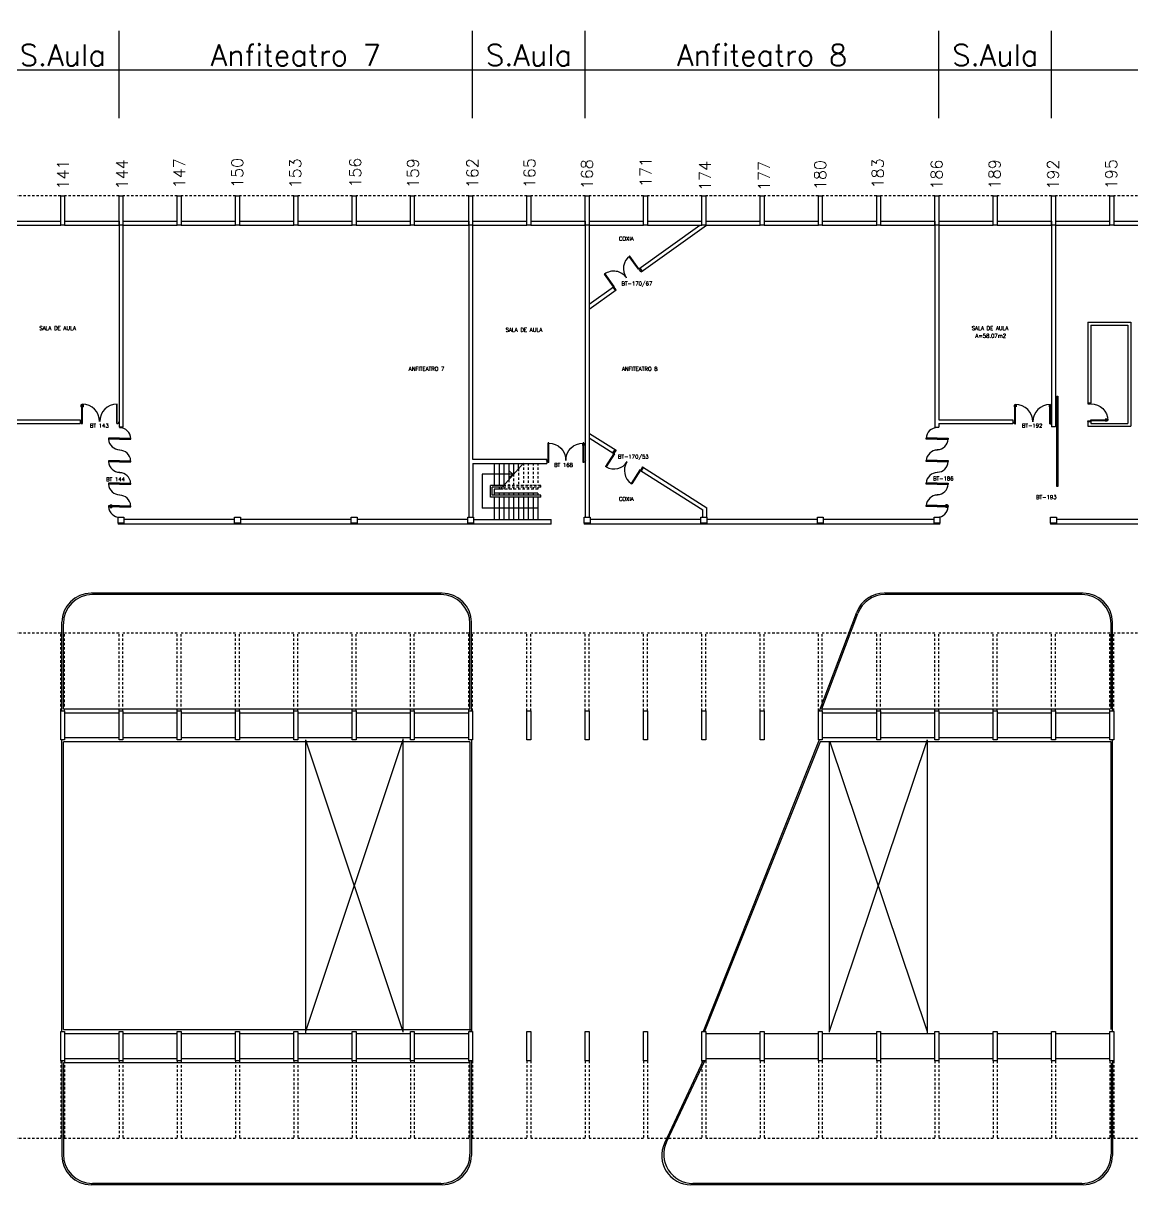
# Model space of a CAD drawing. Header units: millimetres. Extents: x 2860 to 3104, y 1039 to 1134.
# Drawn here: x 3012.2 to 3069.2, y 1073.8 to 1133.6 of the extents above; entities that cross this region are included whole.
import ezdxf
from ezdxf.enums import TextEntityAlignment as Align

# ---------------------------------------------------------------- set-up
doc = ezdxf.new("R2010")
doc.units = ezdxf.units.MM
doc.linetypes.add('HIDDEN2', pattern=[0.1875, 0.125, -0.0625])
for name, color, linetype in [('ALV', 2, 'Continuous'), ('DIV', 2, 'Continuous'), ('ESC', 1, 'Continuous'), ('ESQ', 2, 'Continuous'), ('ESTR', 3, 'Continuous'), ('NOPILAR1', 2, 'Continuous'), ('PISO', 1, 'Continuous'), ('PROJ', 1, 'HIDDEN2'), ('TEXTO', 2, 'Continuous'), ('TEXTO-CENTRO-CUSTO', 2, 'Continuous'), ('TEXTO-ENDEREÇO', 2, 'Continuous'), ('ÁREA', 2, 'Continuous')]:
    doc.layers.add(name, color=color, linetype=linetype)
doc.styles.add('1', font='romans.shx')
doc.styles.add('NOPILAR', font='simplex.shx', dxfattribs={"height": 0.6})
doc.styles.add('UNB-100', font='simplex.shx', dxfattribs={"height": 0.2})
doc.styles.add('UNB-100-1', font='simplex.shx', dxfattribs={"height": 0.2})
doc.dimstyles.new('1-600', dxfattribs={"dimtxt": 1.1, "dimasz": 2.5, "dimexe": 2, "dimexo": 4, "dimgap": 0.2, "dimtad": 1, "dimdec": 0, "dimzin": 4, "dimdsep": 46, "dimlunit": 6, "dimtxsty": '1', "dimblk1": 'NONE', "dimblk2": 'NONE', "dimsah": 1, "dimcen": 0, "dimclrd": 2, "dimclre": 2, "dimclrt": 2, "dimadec": 0, "dimazin": 0, "dimtfac": 1, "dimtdec": 0, "dimtmove": 2, "dimatfit": 3, "dimldrblk": 'NONE', "dimfxl": 1, "dimtolj": 1, "dimtzin": 0, "dimarcsym": 0})

# ---------------------------------------------------------------- blocks, each defined once
blk = doc.blocks.new('PILB-TTS')
blk.add_lwpolyline([(-0.3, 0.306), (0, 0.306), (0, 0), (-0.3, 0)], close=True)
blk = doc.blocks.new('PTDP-TTS')
at = {"color": 2}
for p, q in [((0.084, 0.9), (0.115, 0.9)), ((0.084, -0.1), (0.084, 0.9)), ((0.114, -0.1), (0.114, 0.9)), ((1.884, 0.9), (1.914, 0.9)), ((1.884, -0.1), (1.884, 0.9)), ((1.914, -0.1), (1.914, 0.9)), ((0.084, -0.1), (0.115, -0.1)), ((1.885, -0.101), (1.915, -0.101))]:
    blk.add_line(p, q, dxfattribs=at)
at = {"color": 1}
for centre, radius, start, end in [((0.114, 0.006), 0.892, 0, 90), ((1.899, 0.006), 0.892, 90, 180), ((0.098, 0), 0.098, 180, 270), ((1.896, -0.001), 0.0991, 271.7192, 0)]:
    blk.add_arc(centre, radius, start, end, dxfattribs=at)
at = {"layer": 'ESQ', "color": 1}
for p, q in [((0.044, 0.86), (0.044, 0.77)), ((0.044, 0.86), (0.084, 0.86)), ((0.054, 0.77), (0.044, 0.77)), ((0.054, 0.85), (0.054, 0.77)), ((0.054, 0.85), (0.084, 0.85)), ((0.154, 0.86), (0.114, 0.86)), ((0.144, 0.85), (0.114, 0.85)), ((0.144, 0.85), (0.144, 0.77)), ((0.144, 0.77), (0.154, 0.77)), ((0.154, 0.86), (0.154, 0.77))]:
    blk.add_line(p, q, dxfattribs=at)
blk = doc.blocks.new('ESCB-TTS')
at = {"color": 1}
for p, q in [((-2.701, 0.004), (-2.701, -1.143)), ((-2.451, 0.004), (-2.451, -1.143)), ((-1.201, 0.004), (-2.375, -1.343)), ((-2.201, 0.004), (-2.201, -1.143)), ((-1.951, 0.004), (-1.951, -0.856)), ((-1.701, 0.004), (-1.701, -0.57)), ((-1.451, -0.283), (-1.451, 0.004)), ((-2.201, -1.143), (-2.899, -1.143)), ((-2.899, -1.746), (-2.899, -1.143)), ((-0.299, -1.746), (-2.899, -1.746)), ((-2.288, -1.243), (-2.799, -1.243)), ((-2.799, -1.646), (-2.799, -1.243)), ((-0.299, -1.646), (-2.799, -1.646)), ((-2.375, -1.343), (-2.701, -1.343)), ((-2.701, -1.343), (-2.701, -1.646)), ((-1.942, -1.547), (-2.701, -1.547)), ((-2.701, -1.746), (-2.701, -2.897)), ((-2.451, -1.243), (-2.451, -1.343)), ((-2.451, -1.547), (-2.451, -1.646)), ((-2.451, -1.746), (-2.451, -2.897)), ((-2.201, -1.243), (-2.201, -1.343)), ((-2.201, -1.547), (-2.201, -1.646)), ((-2.201, -1.746), (-2.201, -2.897)), ((-1.951, -1.547), (-1.951, -1.646)), ((-1.951, -1.746), (-1.951, -2.897)), ((-1.665, -1.547), (-1.942, -1.547)), ((-0.944, -1.547), (-1.73, -1.547)), ((-1.701, -1.547), (-1.701, -1.646)), ((-1.701, -1.746), (-1.701, -2.897)), ((-1.451, -1.243), (-1.451, -1.343)), ((-1.451, -1.547), (-1.451, -1.646)), ((-1.451, -1.746), (-1.451, -2.897)), ((-1.201, -1.547), (-1.201, -1.646)), ((-1.201, -1.746), (-1.201, -2.897)), ((-0.951, -1.547), (-0.951, -1.646)), ((-0.951, -1.746), (-0.951, -2.897)), ((-0.451, -1.547), (-0.944, -1.547)), ((-0.701, -1.547), (-0.701, -1.646)), ((-0.701, -1.746), (-0.701, -2.897)), ((-0.451, -1.547), (-0.451, -1.646)), ((-0.451, -1.746), (-0.451, -2.897)), ((-0.299, -1.746), (-0.299, -1.646))]:
    blk.add_line(p, q, dxfattribs=at)
at = {"color": 1, "linetype": 'HIDDEN2'}
for p, q in [((-1.201, 0.004), (-1.201, -1.143)), ((-0.951, 0.004), (-0.951, -1.143)), ((-0.701, 0.004), (-0.701, -1.143)), ((-0.451, 0.004), (-0.451, -1.143)), ((-1.701, -0.57), (-1.701, -1.143)), ((-1.451, -0.283), (-1.451, -1.143)), ((-0.299, -1.143), (-2.201, -1.143)), ((-1.951, -0.856), (-1.951, -1.143)), ((-0.299, -1.243), (-0.299, -1.143)), ((-0.451, -1.343), (-2.375, -1.343)), ((-0.299, -1.243), (-2.288, -1.243)), ((-1.951, -1.243), (-1.951, -1.343)), ((-1.701, -1.243), (-1.701, -1.343)), ((-1.201, -1.243), (-1.201, -1.343)), ((-0.951, -1.243), (-0.951, -1.343)), ((-0.701, -1.243), (-0.701, -1.343)), ((-0.451, -1.243), (-0.451, -1.343))]:
    blk.add_line(p, q, dxfattribs=at)
blk = doc.blocks.new('*D85')
at = {"layer": 'DEFPOINTS', "color": 0, "transparency": 16777216}
for p in [(3035.308, 1131.18), (3017.108, 1124.68), (3035.308, 1124.68)]:
    blk.add_point(p, dxfattribs=at)
at = {"layer": 'TEXTO-CENTRO-CUSTO', "color": 2, "lineweight": -2, "transparency": 16777216}
for p, q in [((3017.108, 1128.68), (3017.108, 1133.18)), ((3035.308, 1128.68), (3035.308, 1133.18)), ((3017.108, 1131.18), (3035.308, 1131.18))]:
    blk.add_line(p, q, dxfattribs=at)
at = {"layer": 'TEXTO-CENTRO-CUSTO', "color": 2, "transparency": 16777216, "insert": (3026.208, 1131.93), "char_height": 1.1, "attachment_point": 5, "style": '1'}
blk.add_mtext('\\A1;Anfiteatro 7', dxfattribs=at)
blk = doc.blocks.new('_NONE')
at = {"color": 0, "linetype": 'ByBlock'}
blk.add_circle((0, 0), 0.25, dxfattribs=at)
blk = doc.blocks.new('*D86')
at = {"layer": 'DEFPOINTS', "color": 0, "transparency": 16777216}
for p in [(3017.108, 1131.18), (3011.308, 1124.68), (3017.108, 1124.68)]:
    blk.add_point(p, dxfattribs=at)
at = {"layer": 'TEXTO-CENTRO-CUSTO', "color": 2, "lineweight": -2, "transparency": 16777216}
for p, q in [((3011.308, 1128.68), (3011.308, 1133.18)), ((3017.108, 1128.68), (3017.108, 1133.18)), ((3011.308, 1131.18), (3017.108, 1131.18))]:
    blk.add_line(p, q, dxfattribs=at)
at = {"layer": 'TEXTO-CENTRO-CUSTO', "color": 2, "transparency": 16777216, "insert": (3014.208, 1131.93), "char_height": 1.1, "attachment_point": 5, "style": '1'}
blk.add_mtext('\\A1;S.Aula', dxfattribs=at)
blk = doc.blocks.new('*D87')
at = {"layer": 'DEFPOINTS', "color": 0, "transparency": 16777216}
for p in [(3041.108, 1131.18), (3035.308, 1124.68), (3041.108, 1124.68)]:
    blk.add_point(p, dxfattribs=at)
at = {"layer": 'TEXTO-CENTRO-CUSTO', "color": 2, "lineweight": -2, "transparency": 16777216}
for p, q in [((3035.308, 1128.68), (3035.308, 1133.18)), ((3041.108, 1128.68), (3041.108, 1133.18)), ((3035.308, 1131.18), (3041.108, 1131.18))]:
    blk.add_line(p, q, dxfattribs=at)
at = {"layer": 'TEXTO-CENTRO-CUSTO', "color": 2, "transparency": 16777216, "insert": (3038.208, 1131.93), "char_height": 1.1, "attachment_point": 5, "style": '1'}
blk.add_mtext('\\A1;S.Aula', dxfattribs=at)
blk = doc.blocks.new('*D88')
at = {"layer": 'DEFPOINTS', "color": 0, "transparency": 16777216}
for p in [(3059.308, 1131.18), (3041.108, 1124.68), (3059.308, 1124.68)]:
    blk.add_point(p, dxfattribs=at)
at = {"layer": 'TEXTO-CENTRO-CUSTO', "color": 2, "lineweight": -2, "transparency": 16777216}
for p, q in [((3041.108, 1128.68), (3041.108, 1133.18)), ((3059.308, 1128.68), (3059.308, 1133.18)), ((3041.108, 1131.18), (3059.308, 1131.18))]:
    blk.add_line(p, q, dxfattribs=at)
at = {"layer": 'TEXTO-CENTRO-CUSTO', "color": 2, "transparency": 16777216, "insert": (3050.208, 1131.93), "char_height": 1.1, "attachment_point": 5, "style": '1'}
blk.add_mtext('\\A1;Anfiteatro 8', dxfattribs=at)
blk = doc.blocks.new('*D89')
at = {"layer": 'DEFPOINTS', "color": 0, "transparency": 16777216}
for p in [(3065.108, 1131.18), (3059.308, 1124.68), (3065.108, 1124.68)]:
    blk.add_point(p, dxfattribs=at)
at = {"layer": 'TEXTO-CENTRO-CUSTO', "color": 2, "lineweight": -2, "transparency": 16777216}
for p, q in [((3059.308, 1128.68), (3059.308, 1133.18)), ((3065.108, 1128.68), (3065.108, 1133.18)), ((3059.308, 1131.18), (3065.108, 1131.18))]:
    blk.add_line(p, q, dxfattribs=at)
at = {"layer": 'TEXTO-CENTRO-CUSTO', "color": 2, "transparency": 16777216, "insert": (3062.208, 1131.93), "char_height": 1.1, "attachment_point": 5, "style": '1'}
blk.add_mtext('\\A1;S.Aula', dxfattribs=at)
blk = doc.blocks.new('*D90')
at = {"layer": 'DEFPOINTS', "color": 0, "transparency": 16777216}
for p in [(3089.308, 1131.18), (3065.108, 1124.68), (3089.308, 1124.68)]:
    blk.add_point(p, dxfattribs=at)
at = {"layer": 'TEXTO-CENTRO-CUSTO', "color": 2, "lineweight": -2, "transparency": 16777216}
for p, q in [((3065.108, 1128.68), (3065.108, 1133.18)), ((3089.308, 1128.68), (3089.308, 1133.18)), ((3065.108, 1131.18), (3089.308, 1131.18))]:
    blk.add_line(p, q, dxfattribs=at)
at = {"layer": 'TEXTO-CENTRO-CUSTO', "color": 2, "transparency": 16777216, "insert": (3077.208, 1131.93), "char_height": 1.1, "attachment_point": 5, "style": '1'}
blk.add_mtext('\\A1;Anfiteatro 9', dxfattribs=at)
blk = doc.blocks.new('PDV1E-TTS')
at = {"layer": 'DIV'}
for p, q in [((-0.94, 0.075), (-0.91, 0.075)), ((-0.94, 0.06), (-0.94, 0.075)), ((-0.94, -0.06), (-0.94, 0.06)), ((-0.91, 0.075), (-0.91, -0.045)), ((0, 0.075), (-0.03, 0.075)), ((-0.03, 0.075), (-0.03, -0.045)), ((0, 0.06), (0, 0.075)), ((0, -0.06), (0, 0.06)), ((0, 0), (0.012, 0)), ((-0.94, -0.075), (-0.94, -0.06)), ((-0.92, -0.075), (-0.94, -0.075)), ((-0.92, -0.045), (-0.92, -0.075)), ((-0.92, -0.045), (-0.91, -0.045)), ((-0.082, -0.075), (-0.082, -0.94)), ((-0.052, -0.075), (-0.082, -0.075)), ((-0.052, -0.075), (-0.052, -0.94)), ((-0.02, -0.045), (-0.03, -0.045)), ((-0.02, -0.045), (-0.02, -0.075)), ((-0.02, -0.075), (0, -0.075)), ((0, -0.075), (0, -0.06)), ((-0.114, -0.81), (-0.124, -0.81)), ((-0.124, -0.9), (-0.124, -0.81)), ((-0.124, -0.9), (-0.084, -0.9)), ((-0.114, -0.89), (-0.114, -0.81)), ((-0.114, -0.89), (-0.084, -0.89)), ((-0.082, -0.94), (-0.052, -0.94)), ((-0.019, -0.89), (-0.049, -0.89)), ((-0.009, -0.9), (-0.049, -0.9)), ((-0.019, -0.81), (-0.009, -0.81)), ((-0.019, -0.89), (-0.019, -0.81)), ((-0.009, -0.9), (-0.009, -0.81))]:
    blk.add_line(p, q, dxfattribs=at)
blk.add_arc((-0.048, -0.075), 0.865, 180, 270, dxfattribs=at)

msp = doc.modelspace()

# ---------------------------------------------------------------- linework, layer by layer
at = {"layer": 'ALV'}
for p, q in [((3011.308, 1123.38), (3014.108, 1123.38)), ((3011.308, 1123.18), (3014.108, 1123.18)), ((3014.308, 1123.38), (3017.108, 1123.38)), ((3014.308, 1123.18), (3017.108, 1123.18)), ((3017.108, 1123.38), (3017.108, 1112.789)), ((3017.308, 1123.38), (3017.308, 1112.789)), ((3017.308, 1123.38), (3020.108, 1123.38)), ((3017.308, 1123.18), (3020.108, 1123.18)), ((3020.308, 1123.38), (3023.108, 1123.38)), ((3020.308, 1123.18), (3023.108, 1123.18)), ((3023.308, 1123.38), (3026.108, 1123.38)), ((3023.308, 1123.18), (3026.108, 1123.18)), ((3026.308, 1123.38), (3029.108, 1123.38)), ((3026.308, 1123.18), (3029.108, 1123.18)), ((3029.308, 1123.38), (3032.108, 1123.38)), ((3029.308, 1123.18), (3032.108, 1123.18)), ((3032.308, 1123.38), (3035.108, 1123.38)), ((3032.308, 1123.18), (3035.108, 1123.18)), ((3035.108, 1123.38), (3035.108, 1108.144)), ((3035.308, 1123.38), (3035.308, 1111.12)), ((3035.308, 1123.38), (3038.108, 1123.38)), ((3035.308, 1123.18), (3038.108, 1123.18)), ((3038.308, 1123.38), (3041.108, 1123.38)), ((3038.308, 1123.18), (3041.108, 1123.18)), ((3041.108, 1123.38), (3041.108, 1108.144)), ((3041.308, 1123.38), (3041.308, 1108.144)), ((3041.308, 1123.38), (3044.108, 1123.38)), ((3041.308, 1123.18), (3044.108, 1123.18)), ((3043.872, 1120.939), (3047.007, 1123.18)), ((3043.981, 1120.772), (3047.351, 1123.18)), ((3044.308, 1123.38), (3047.108, 1123.38)), ((3044.308, 1123.18), (3047.108, 1123.18)), ((3047.308, 1123.38), (3050.108, 1123.38)), ((3047.308, 1123.18), (3050.108, 1123.18)), ((3050.308, 1123.38), (3053.108, 1123.38)), ((3050.308, 1123.18), (3053.108, 1123.18)), ((3053.308, 1123.38), (3056.108, 1123.38)), ((3053.308, 1123.18), (3056.108, 1123.18)), ((3056.308, 1123.38), (3059.108, 1123.38)), ((3056.308, 1123.18), (3059.108, 1123.18)), ((3059.108, 1123.38), (3059.108, 1112.781)), ((3059.308, 1123.38), (3059.308, 1113.166)), ((3059.308, 1123.38), (3062.108, 1123.38)), ((3059.308, 1123.18), (3062.108, 1123.18)), ((3062.308, 1123.38), (3065.108, 1123.38)), ((3062.308, 1123.18), (3065.108, 1123.18)), ((3065.108, 1123.38), (3065.108, 1112.8)), ((3065.308, 1123.38), (3065.308, 1112.8)), ((3065.308, 1123.38), (3068.108, 1123.38)), ((3065.308, 1123.18), (3068.108, 1123.18)), ((3068.308, 1123.38), (3071.108, 1123.38)), ((3068.308, 1123.18), (3071.108, 1123.18)), ((3043.402, 1121.589), (3043.374, 1121.569)), ((3043.843, 1120.919), (3043.374, 1121.569)), ((3043.872, 1120.939), (3043.402, 1121.589)), ((3043.843, 1120.919), (3043.872, 1120.939)), ((3043.872, 1120.939), (3043.912, 1120.969)), ((3043.892, 1120.911), (3043.872, 1120.939)), ((3043.884, 1120.905), (3043.892, 1120.911)), ((3043.981, 1120.772), (3043.884, 1120.905)), ((3043.912, 1120.969), (3044.03, 1120.806)), ((3042.101, 1120.657), (3042.129, 1120.678)), ((3042.569, 1120.009), (3042.101, 1120.657)), ((3042.597, 1120.029), (3042.129, 1120.678)), ((3041.308, 1119.107), (3042.569, 1120.009)), ((3041.308, 1118.862), (3042.695, 1119.852)), ((3042.569, 1120.009), (3042.529, 1119.98)), ((3042.529, 1119.98), (3042.646, 1119.818)), ((3042.59, 1119.981), (3042.569, 1120.009)), ((3042.573, 1120.012), (3042.602, 1120.032)), ((3042.598, 1119.986), (3042.59, 1119.981)), ((3042.695, 1119.852), (3042.598, 1119.986)), ((3066.983, 1118.18), (3069.183, 1118.18)), ((3066.983, 1118.18), (3066.983, 1114.016)), ((3067.133, 1118.03), (3069.033, 1118.03)), ((3067.133, 1118.03), (3067.133, 1114.016)), ((3069.033, 1118.03), (3069.033, 1112.976)), ((3069.183, 1118.18), (3069.183, 1112.826)), ((3067.133, 1114.016), (3066.983, 1114.016)), ((3011.308, 1113.166), (3015.108, 1113.166)), ((3015.108, 1113.166), (3015.108, 1112.966)), ((3059.308, 1113.166), (3063.108, 1113.166)), ((3063.108, 1113.166), (3063.108, 1112.966)), ((3066.983, 1113.076), (3067.133, 1113.076)), ((3066.983, 1113.076), (3066.983, 1112.826)), ((3067.133, 1113.076), (3067.133, 1112.976)), ((3011.308, 1112.966), (3015.108, 1112.966)), ((3017.308, 1112.789), (3017.108, 1112.789)), ((3041.326, 1112.462), (3042.691, 1111.597)), ((3059.308, 1112.966), (3059.308, 1112.781)), ((3059.308, 1112.966), (3063.108, 1112.966)), ((3066.983, 1112.826), (3069.183, 1112.826)), ((3067.133, 1112.976), (3069.033, 1112.976)), ((3041.308, 1112.236), (3042.58, 1111.43)), ((3042.58, 1111.43), (3042.152, 1110.756)), ((3042.609, 1111.412), (3042.181, 1110.736)), ((3042.533, 1111.46), (3042.64, 1111.629)), ((3042.575, 1111.433), (3042.533, 1111.46)), ((3042.594, 1111.463), (3042.575, 1111.433)), ((3042.58, 1111.43), (3042.609, 1111.412)), ((3042.602, 1111.457), (3042.594, 1111.463)), ((3042.691, 1111.597), (3042.602, 1111.457)), ((3039.123, 1111.12), (3035.315, 1111.12)), ((3035.319, 1110.92), (3039.123, 1110.92)), ((3035.319, 1110.92), (3035.319, 1108.144)), ((3039.123, 1111.12), (3039.123, 1110.92)), ((3042.181, 1110.736), (3042.152, 1110.756)), ((3044.053, 1110.734), (3043.964, 1110.594)), ((3043.996, 1110.533), (3044.103, 1110.702)), ((3044.053, 1110.734), (3047.358, 1108.639)), ((3043.92, 1110.581), (3043.476, 1109.879)), ((3043.95, 1110.562), (3043.505, 1109.86)), ((3043.95, 1110.562), (3043.92, 1110.581)), ((3043.973, 1110.589), (3043.954, 1110.559)), ((3043.954, 1110.559), (3047.158, 1108.529)), ((3043.954, 1110.559), (3043.996, 1110.533)), ((3043.964, 1110.594), (3043.973, 1110.589)), ((3043.476, 1109.879), (3043.505, 1109.86)), ((3047.158, 1108.144), (3047.158, 1108.529)), ((3047.358, 1108.144), (3047.358, 1108.639)), ((3017.058, 1107.838), (3017.058, 1107.789)), ((3023.208, 1107.789), (3017.058, 1107.789)), ((3023.058, 1108.039), (3017.358, 1108.039)), ((3029.208, 1107.789), (3023.21, 1107.789)), ((3029.058, 1108.039), (3023.358, 1108.039)), ((3039.346, 1107.789), (3029.21, 1107.789)), ((3035.058, 1108.039), (3029.358, 1108.039)), ((3035.358, 1108.039), (3039.346, 1108.039)), ((3039.346, 1107.789), (3039.346, 1108.039)), ((3041.058, 1107.838), (3041.058, 1107.789)), ((3047.208, 1107.789), (3041.058, 1107.789)), ((3047.058, 1108.039), (3041.358, 1108.039)), ((3053.208, 1107.789), (3047.21, 1107.789)), ((3053.058, 1108.039), (3047.358, 1108.039)), ((3059.358, 1107.789), (3053.21, 1107.789)), ((3059.058, 1108.039), (3053.358, 1108.039)), ((3059.358, 1107.789), (3059.358, 1107.838)), ((3065.058, 1107.838), (3065.058, 1107.789)), ((3071.208, 1107.789), (3065.058, 1107.789)), ((3071.058, 1108.039), (3065.358, 1108.039))]:
    msp.add_line(p, q, dxfattribs=at)
for centre, radius, start, end in [((3043.871, 1120.94), 0.801, 125.84027, 215.58548), ((3042.573, 1120.012), 0.8, 35.52786, 126.19836), ((3042.58, 1111.43), 0.799, 240.1789, 328.52445), ((3043.95, 1110.562), 0.831, 148.51912, 235.25412)]:
    msp.add_arc(centre, radius, start, end, dxfattribs=at)
at = {"layer": 'DIV'}
for p, q in [((3059.108, 1112.781), (3059.308, 1112.781)), ((3065.308, 1112.8), (3065.108, 1112.8))]:
    msp.add_line(p, q, dxfattribs=at)
at = {"layer": 'ESC'}
for p, q in [((3035.795, 1110.364), (3035.795, 1108.612)), ((3037.374, 1110.364), (3035.795, 1110.364)), ((3037.374, 1110.364), (3037.198, 1110.541)), ((3037.374, 1110.364), (3037.198, 1110.187)), ((3038.671, 1108.612), (3035.795, 1108.612))]:
    msp.add_line(p, q, dxfattribs=at)
at = {"layer": 'ESQ'}
for p, q in [((3015.15, 1113.926), (3015.19, 1113.926)), ((3015.15, 1113.926), (3015.15, 1113.836)), ((3015.16, 1113.836), (3015.15, 1113.836)), ((3015.16, 1113.916), (3015.16, 1113.836)), ((3015.16, 1113.916), (3015.19, 1113.916)), ((3015.26, 1113.926), (3015.22, 1113.926)), ((3015.25, 1113.916), (3015.22, 1113.916)), ((3015.25, 1113.916), (3015.25, 1113.836)), ((3015.25, 1113.836), (3015.26, 1113.836)), ((3015.26, 1113.926), (3015.26, 1113.836)), ((3064.98, 1113.914), (3064.98, 1113.824)), ((3064.98, 1113.914), (3065.02, 1113.914)), ((3064.99, 1113.824), (3064.98, 1113.824)), ((3064.99, 1113.904), (3064.99, 1113.824)), ((3064.99, 1113.904), (3065.02, 1113.904)), ((3065.09, 1113.914), (3065.05, 1113.914)), ((3065.08, 1113.904), (3065.05, 1113.904)), ((3065.08, 1113.904), (3065.08, 1113.824)), ((3065.08, 1113.824), (3065.09, 1113.824)), ((3065.09, 1113.914), (3065.09, 1113.824)), ((3017.141, 1112.214), (3016.571, 1112.214)), ((3016.571, 1112.214), (3016.571, 1112.164)), ((3017.141, 1112.164), (3016.571, 1112.164)), ((3017.138, 1112.213), (3017.708, 1112.213)), ((3017.138, 1112.163), (3017.708, 1112.163)), ((3017.708, 1112.163), (3017.708, 1112.213)), ((3040.961, 1111.93), (3041.001, 1111.93)), ((3040.961, 1111.93), (3040.961, 1111.84)), ((3040.971, 1111.84), (3040.961, 1111.84)), ((3040.971, 1111.92), (3041.001, 1111.92)), ((3040.971, 1111.92), (3040.971, 1111.84)), ((3041.071, 1111.93), (3041.031, 1111.93)), ((3041.061, 1111.92), (3041.031, 1111.92)), ((3041.061, 1111.92), (3041.061, 1111.84)), ((3041.061, 1111.84), (3041.071, 1111.84)), ((3041.071, 1111.93), (3041.071, 1111.84)), ((3059.228, 1112.22), (3058.658, 1112.22)), ((3058.658, 1112.17), (3058.658, 1112.22)), ((3059.228, 1112.17), (3058.658, 1112.17)), ((3059.225, 1112.222), (3059.795, 1112.222)), ((3059.225, 1112.172), (3059.795, 1112.172)), ((3059.795, 1112.222), (3059.795, 1112.172)), ((3017.141, 1111.053), (3016.571, 1111.053)), ((3016.571, 1111.053), (3016.571, 1111.003)), ((3017.141, 1111.003), (3016.571, 1111.003)), ((3017.138, 1111.052), (3017.708, 1111.052)), ((3017.138, 1111.002), (3017.708, 1111.002)), ((3017.708, 1111.002), (3017.708, 1111.052)), ((3058.658, 1111.01), (3058.658, 1111.06)), ((3059.228, 1111.06), (3058.658, 1111.06)), ((3059.228, 1111.01), (3058.658, 1111.01)), ((3059.225, 1111.061), (3059.795, 1111.061)), ((3059.225, 1111.011), (3059.795, 1111.011)), ((3059.795, 1111.061), (3059.795, 1111.011)), ((3017.141, 1109.897), (3016.571, 1109.897)), ((3016.571, 1109.897), (3016.571, 1109.847)), ((3017.141, 1109.847), (3016.571, 1109.847)), ((3017.138, 1109.895), (3017.708, 1109.895)), ((3017.138, 1109.845), (3017.708, 1109.845)), ((3017.708, 1109.845), (3017.708, 1109.896)), ((3059.228, 1109.903), (3058.658, 1109.903)), ((3058.658, 1109.853), (3058.658, 1109.903)), ((3059.228, 1109.853), (3058.658, 1109.853)), ((3059.225, 1109.904), (3059.795, 1109.904)), ((3059.225, 1109.854), (3059.795, 1109.854)), ((3059.795, 1109.904), (3059.795, 1109.854)), ((3017.141, 1108.737), (3016.571, 1108.737)), ((3016.571, 1108.737), (3016.571, 1108.687)), ((3017.141, 1108.687), (3016.571, 1108.687)), ((3016.645, 1108.778), (3016.735, 1108.778)), ((3016.645, 1108.778), (3016.645, 1108.738)), ((3016.645, 1108.648), (3016.645, 1108.688)), ((3016.645, 1108.648), (3016.735, 1108.648)), ((3016.655, 1108.768), (3016.735, 1108.768)), ((3016.655, 1108.768), (3016.655, 1108.738)), ((3016.655, 1108.658), (3016.655, 1108.688)), ((3016.655, 1108.658), (3016.735, 1108.658)), ((3016.735, 1108.768), (3016.735, 1108.778)), ((3016.735, 1108.658), (3016.735, 1108.648)), ((3017.138, 1108.736), (3017.708, 1108.736)), ((3017.138, 1108.686), (3017.708, 1108.686)), ((3017.708, 1108.686), (3017.708, 1108.736)), ((3059.228, 1108.744), (3058.658, 1108.744)), ((3058.658, 1108.694), (3058.658, 1108.744)), ((3059.228, 1108.694), (3058.658, 1108.694)), ((3059.225, 1108.745), (3059.795, 1108.745)), ((3059.225, 1108.695), (3059.795, 1108.695)), ((3059.666, 1108.774), (3059.666, 1108.784)), ((3059.756, 1108.784), (3059.666, 1108.784)), ((3059.746, 1108.774), (3059.666, 1108.774)), ((3059.746, 1108.664), (3059.666, 1108.664)), ((3059.666, 1108.664), (3059.666, 1108.654)), ((3059.756, 1108.654), (3059.666, 1108.654)), ((3059.746, 1108.774), (3059.746, 1108.744)), ((3059.746, 1108.664), (3059.746, 1108.694)), ((3059.756, 1108.784), (3059.756, 1108.744)), ((3059.756, 1108.654), (3059.756, 1108.694)), ((3059.795, 1108.745), (3059.795, 1108.695))]:
    msp.add_line(p, q, dxfattribs=at)
msp.add_lwpolyline([(3065.381, 1114.379), (3065.431, 1114.379), (3065.431, 1109.722), (3065.381, 1109.722)], close=True, dxfattribs=at)
for centre, radius, start, end in [((3017.139, 1112.187), 0.569, 0.75683, 90.75683), ((3059.228, 1112.195), 0.569, 89.24317, 179.24317), ((3017.143, 1112.191), 0.571, 182.72613, 270.27968), ((3059.224, 1112.199), 0.571, 269.72032, 357.27387), ((3017.137, 1111.025), 0.571, 2.72613, 90.27968), ((3059.23, 1111.033), 0.571, 89.72032, 177.27387), ((3017.143, 1111.03), 0.571, 182.72613, 270.27968), ((3059.224, 1111.038), 0.571, 269.72032, 357.27387), ((3017.137, 1109.868), 0.571, 2.72613, 90.27968), ((3059.23, 1109.876), 0.571, 89.72032, 177.27387), ((3017.143, 1109.874), 0.571, 182.72613, 270.27968), ((3059.224, 1109.882), 0.571, 269.72032, 357.27387), ((3017.137, 1108.709), 0.571, 2.72613, 90.27968), ((3059.23, 1108.716), 0.571, 89.72032, 177.27387), ((3017.143, 1108.714), 0.571, 182.72613, 270.27968), ((3059.224, 1108.722), 0.571, 269.72032, 357.27387)]:
    msp.add_arc(centre, radius, start, end, dxfattribs=at)
at = {"layer": 'ESTR'}
for points in [[(3014.308, 1124.68), (3014.308, 1123.18), (3014.108, 1123.18), (3014.108, 1124.68)], [(3017.308, 1124.68), (3017.308, 1123.18), (3017.108, 1123.18), (3017.108, 1124.68)], [(3020.308, 1124.68), (3020.308, 1123.18), (3020.108, 1123.18), (3020.108, 1124.68)], [(3023.308, 1124.68), (3023.308, 1123.18), (3023.108, 1123.18), (3023.108, 1124.68)], [(3026.308, 1124.68), (3026.308, 1123.18), (3026.108, 1123.18), (3026.108, 1124.68)], [(3029.308, 1124.68), (3029.308, 1123.18), (3029.108, 1123.18), (3029.108, 1124.68)], [(3032.308, 1124.68), (3032.308, 1123.18), (3032.108, 1123.18), (3032.108, 1124.68)], [(3035.308, 1124.68), (3035.308, 1123.18), (3035.108, 1123.18), (3035.108, 1124.68)], [(3038.308, 1124.68), (3038.308, 1123.18), (3038.108, 1123.18), (3038.108, 1124.68)], [(3041.308, 1124.68), (3041.308, 1123.18), (3041.108, 1123.18), (3041.108, 1124.68)], [(3044.308, 1124.68), (3044.308, 1123.18), (3044.108, 1123.18), (3044.108, 1124.68)], [(3047.108, 1123.18), (3047.108, 1124.68), (3047.308, 1124.68), (3047.308, 1123.18)], [(3050.308, 1124.68), (3050.308, 1123.18), (3050.108, 1123.18), (3050.108, 1124.68)], [(3053.308, 1124.68), (3053.308, 1123.18), (3053.108, 1123.18), (3053.108, 1124.68)], [(3056.308, 1124.68), (3056.308, 1123.18), (3056.108, 1123.18), (3056.108, 1124.68)], [(3059.308, 1124.68), (3059.308, 1123.18), (3059.108, 1123.18), (3059.108, 1124.68)], [(3062.308, 1124.68), (3062.308, 1123.18), (3062.108, 1123.18), (3062.108, 1124.68)], [(3065.308, 1124.68), (3065.308, 1123.18), (3065.108, 1123.18), (3065.108, 1124.68)], [(3068.308, 1124.68), (3068.308, 1123.18), (3068.108, 1123.18), (3068.108, 1124.68)], [(3014.308, 1098.188), (3014.308, 1096.688), (3014.108, 1096.688), (3014.108, 1098.188)], [(3017.308, 1098.188), (3017.308, 1096.688), (3017.108, 1096.688), (3017.108, 1098.188)], [(3020.308, 1098.188), (3020.308, 1096.688), (3020.108, 1096.688), (3020.108, 1098.188)], [(3023.308, 1098.188), (3023.308, 1096.688), (3023.108, 1096.688), (3023.108, 1098.188)], [(3026.308, 1098.188), (3026.308, 1096.688), (3026.108, 1096.688), (3026.108, 1098.188)], [(3029.308, 1098.188), (3029.308, 1096.688), (3029.108, 1096.688), (3029.108, 1098.188)], [(3032.308, 1098.188), (3032.308, 1096.688), (3032.108, 1096.688), (3032.108, 1098.188)], [(3035.308, 1098.188), (3035.308, 1096.688), (3035.108, 1096.688), (3035.108, 1098.188)], [(3038.308, 1098.188), (3038.308, 1096.688), (3038.108, 1096.688), (3038.108, 1098.188)], [(3041.308, 1098.188), (3041.308, 1096.688), (3041.108, 1096.688), (3041.108, 1098.188)], [(3044.308, 1098.188), (3044.308, 1096.688), (3044.108, 1096.688), (3044.108, 1098.188)], [(3047.308, 1098.188), (3047.308, 1096.688), (3047.108, 1096.688), (3047.108, 1098.188)], [(3050.308, 1098.188), (3050.308, 1096.688), (3050.108, 1096.688), (3050.108, 1098.188)], [(3053.308, 1098.188), (3053.308, 1096.688), (3053.108, 1096.688), (3053.108, 1098.188)], [(3056.308, 1098.188), (3056.308, 1096.688), (3056.108, 1096.688), (3056.108, 1098.188)], [(3059.308, 1098.188), (3059.308, 1096.688), (3059.108, 1096.688), (3059.108, 1098.188)], [(3062.308, 1098.188), (3062.308, 1096.688), (3062.108, 1096.688), (3062.108, 1098.188)], [(3065.308, 1098.188), (3065.308, 1096.688), (3065.108, 1096.688), (3065.108, 1098.188)], [(3068.308, 1098.188), (3068.308, 1096.688), (3068.108, 1096.688), (3068.108, 1098.188)], [(3014.308, 1081.678), (3014.308, 1080.178), (3014.108, 1080.178), (3014.108, 1081.678)], [(3017.308, 1081.678), (3017.308, 1080.178), (3017.108, 1080.178), (3017.108, 1081.678)], [(3020.308, 1081.678), (3020.308, 1080.178), (3020.108, 1080.178), (3020.108, 1081.678)], [(3023.308, 1081.678), (3023.308, 1080.178), (3023.108, 1080.178), (3023.108, 1081.678)], [(3026.308, 1081.678), (3026.308, 1080.178), (3026.108, 1080.178), (3026.108, 1081.678)], [(3029.308, 1081.678), (3029.308, 1080.178), (3029.108, 1080.178), (3029.108, 1081.678)], [(3032.308, 1081.678), (3032.308, 1080.178), (3032.108, 1080.178), (3032.108, 1081.678)], [(3035.308, 1081.678), (3035.308, 1080.178), (3035.108, 1080.178), (3035.108, 1081.678)], [(3038.308, 1081.678), (3038.308, 1080.178), (3038.108, 1080.178), (3038.108, 1081.678)], [(3041.308, 1081.678), (3041.308, 1080.178), (3041.108, 1080.178), (3041.108, 1081.678)], [(3044.308, 1081.678), (3044.308, 1080.178), (3044.108, 1080.178), (3044.108, 1081.678)], [(3047.308, 1081.678), (3047.308, 1080.178), (3047.108, 1080.178), (3047.108, 1081.678)], [(3050.308, 1081.678), (3050.308, 1080.178), (3050.108, 1080.178), (3050.108, 1081.678)], [(3053.308, 1081.678), (3053.308, 1080.178), (3053.108, 1080.178), (3053.108, 1081.678)], [(3056.308, 1081.678), (3056.308, 1080.178), (3056.108, 1080.178), (3056.108, 1081.678)], [(3059.308, 1081.678), (3059.308, 1080.178), (3059.108, 1080.178), (3059.108, 1081.678)], [(3062.308, 1081.678), (3062.308, 1080.178), (3062.108, 1080.178), (3062.108, 1081.678)], [(3065.308, 1081.678), (3065.308, 1080.178), (3065.108, 1080.178), (3065.108, 1081.678)], [(3068.308, 1081.678), (3068.308, 1080.178), (3068.108, 1080.178), (3068.108, 1081.678)]]:
    msp.add_lwpolyline(points, close=True, dxfattribs=at)
at = {"layer": 'PISO'}
for p, q in [((3033.743, 1104.239), (3015.673, 1104.239)), ((3033.673, 1104.169), (3015.743, 1104.169)), ((3066.743, 1104.239), (3056.494, 1104.239)), ((3066.673, 1104.169), (3056.542, 1104.169)), ((3053.171, 1098.188), (3055.091, 1103.27)), ((3053.283, 1098.288), (3055.139, 1103.2)), ((3014.173, 1098.188), (3014.173, 1102.739)), ((3014.243, 1098.288), (3014.243, 1102.669)), ((3035.173, 1098.288), (3035.173, 1102.669)), ((3035.243, 1098.188), (3035.243, 1102.739)), ((3068.173, 1098.288), (3068.173, 1102.669)), ((3068.243, 1098.188), (3068.243, 1102.739)), ((3014.173, 1081.678), (3014.173, 1096.688)), ((3014.243, 1081.778), (3014.243, 1096.588)), ((3026.708, 1096.688), (3031.711, 1081.678)), ((3031.711, 1096.688), (3026.708, 1081.678)), ((3026.708, 1096.688), (3026.708, 1081.59)), ((3031.711, 1096.74), (3031.711, 1081.64)), ((3035.173, 1096.588), (3035.173, 1081.681)), ((3035.243, 1096.688), (3035.243, 1081.681)), ((3053.155, 1096.688), (3047.173, 1081.681)), ((3053.19, 1096.588), (3047.243, 1081.681)), ((3058.708, 1096.688), (3053.661, 1081.678)), ((3053.661, 1096.588), (3053.661, 1081.64)), ((3053.694, 1096.588), (3058.708, 1081.678)), ((3058.708, 1096.688), (3058.708, 1081.54)), ((3068.173, 1081.778), (3068.173, 1096.588)), ((3068.243, 1081.678), (3068.243, 1096.688)), ((3014.173, 1080.178), (3014.173, 1075.295)), ((3035.173, 1080.178), (3035.173, 1075.365)), ((3035.243, 1080.178), (3035.243, 1075.295)), ((3047.176, 1080.193), (3045.18, 1075.931)), ((3047.24, 1080.163), (3045.29, 1076.001)), ((3068.243, 1080.178), (3068.243, 1075.295)), ((3014.243, 1080.078), (3014.243, 1075.365)), ((3068.173, 1080.078), (3068.173, 1075.365)), ((3033.743, 1073.795), (3015.673, 1073.795)), ((3033.673, 1073.865), (3015.743, 1073.865)), ((3066.743, 1073.795), (3046.538, 1073.795)), ((3066.673, 1073.865), (3046.648, 1073.865))]:
    msp.add_line(p, q, dxfattribs=at)
at = {"layer": 'PISO', "color": 1}
for p, q in [((3014.243, 1098.288), (3035.173, 1098.288)), ((3014.308, 1098.088), (3017.108, 1098.088)), ((3017.308, 1098.088), (3020.108, 1098.088)), ((3020.308, 1098.088), (3023.108, 1098.088)), ((3023.308, 1098.088), (3026.108, 1098.088)), ((3026.308, 1098.088), (3029.108, 1098.088)), ((3029.308, 1098.088), (3032.108, 1098.088)), ((3032.308, 1098.088), (3035.108, 1098.088)), ((3053.283, 1098.288), (3068.108, 1098.288)), ((3053.308, 1098.088), (3056.108, 1098.088)), ((3056.308, 1098.088), (3059.108, 1098.088)), ((3059.308, 1098.088), (3062.108, 1098.088)), ((3062.308, 1098.088), (3065.108, 1098.088)), ((3065.308, 1098.088), (3068.108, 1098.088)), ((3035.173, 1096.588), (3014.243, 1096.588)), ((3017.108, 1096.788), (3014.308, 1096.788)), ((3020.108, 1096.788), (3017.308, 1096.788)), ((3023.108, 1096.788), (3020.308, 1096.788)), ((3026.108, 1096.788), (3023.308, 1096.788)), ((3029.108, 1096.788), (3026.308, 1096.788)), ((3032.108, 1096.788), (3029.308, 1096.788)), ((3035.108, 1096.788), (3032.308, 1096.788)), ((3068.173, 1096.588), (3053.19, 1096.588)), ((3056.108, 1096.788), (3053.308, 1096.788)), ((3059.108, 1096.788), (3056.308, 1096.788)), ((3062.108, 1096.788), (3059.308, 1096.788)), ((3065.108, 1096.788), (3062.308, 1096.788)), ((3068.108, 1096.788), (3065.308, 1096.788)), ((3014.243, 1081.778), (3035.243, 1081.778)), ((3014.308, 1081.578), (3017.108, 1081.578)), ((3017.308, 1081.578), (3020.108, 1081.578)), ((3020.308, 1081.578), (3023.108, 1081.578)), ((3023.308, 1081.578), (3026.108, 1081.578)), ((3026.308, 1081.578), (3029.108, 1081.578)), ((3029.308, 1081.578), (3032.108, 1081.578)), ((3032.308, 1081.578), (3035.108, 1081.578)), ((3047.308, 1081.578), (3050.108, 1081.578)), ((3050.308, 1081.578), (3053.108, 1081.578)), ((3053.308, 1081.578), (3056.108, 1081.578)), ((3056.308, 1081.578), (3059.108, 1081.578)), ((3059.308, 1081.578), (3062.108, 1081.578)), ((3062.308, 1081.578), (3065.108, 1081.578)), ((3065.308, 1081.578), (3068.108, 1081.578)), ((3017.108, 1080.278), (3014.308, 1080.278)), ((3020.108, 1080.278), (3017.308, 1080.278)), ((3023.108, 1080.278), (3020.308, 1080.278)), ((3026.108, 1080.278), (3023.308, 1080.278)), ((3029.108, 1080.278), (3026.308, 1080.278)), ((3032.108, 1080.278), (3029.308, 1080.278)), ((3035.108, 1080.278), (3032.308, 1080.278)), ((3050.108, 1080.278), (3047.308, 1080.278)), ((3053.108, 1080.278), (3050.308, 1080.278)), ((3056.108, 1080.278), (3053.308, 1080.278)), ((3059.108, 1080.278), (3056.308, 1080.278)), ((3062.108, 1080.278), (3059.308, 1080.278)), ((3065.108, 1080.278), (3062.308, 1080.278)), ((3068.108, 1080.278), (3065.308, 1080.278)), ((3035.173, 1080.078), (3014.243, 1080.078))]:
    msp.add_line(p, q, dxfattribs=at)
at = {"layer": 'PISO'}
for centre, start, end in [((3015.673, 1102.739), 90, 180), ((3015.743, 1102.669), 90, 180), ((3033.673, 1102.669), 0, 90), ((3033.743, 1102.739), 0, 90), ((3056.494, 1102.739), 90, 159.29743), ((3056.542, 1102.669), 90, 159.29743), ((3066.673, 1102.669), 0, 90), ((3066.743, 1102.739), 0, 90), ((3046.648, 1075.365), 154.89979, 270), ((3015.743, 1075.365), 180, 270), ((3033.673, 1075.365), 270, 0), ((3046.538, 1075.295), 154.89979, 270), ((3066.673, 1075.365), 270, 0), ((3015.673, 1075.295), 180, 270), ((3033.743, 1075.295), 270, 0), ((3066.743, 1075.295), 270, 0)]:
    msp.add_arc(centre, 1.5, start, end, dxfattribs=at)
at = {"layer": 'PROJ'}
for p, q in [((3014.108, 1124.68), (3011.308, 1124.68)), ((3017.108, 1124.68), (3014.308, 1124.68)), ((3020.108, 1124.68), (3017.308, 1124.68)), ((3023.108, 1124.68), (3020.308, 1124.68)), ((3026.108, 1124.68), (3023.308, 1124.68)), ((3029.108, 1124.68), (3026.308, 1124.68)), ((3032.108, 1124.68), (3029.308, 1124.68)), ((3035.108, 1124.68), (3032.308, 1124.68)), ((3038.108, 1124.68), (3035.308, 1124.68)), ((3041.108, 1124.68), (3038.308, 1124.68)), ((3044.108, 1124.68), (3041.308, 1124.68)), ((3047.108, 1124.68), (3044.308, 1124.68)), ((3050.108, 1124.68), (3047.308, 1124.68)), ((3053.108, 1124.68), (3050.308, 1124.68)), ((3056.108, 1124.68), (3053.308, 1124.68)), ((3059.108, 1124.68), (3056.308, 1124.68)), ((3062.108, 1124.68), (3059.308, 1124.68)), ((3065.108, 1124.68), (3062.308, 1124.68)), ((3068.108, 1124.68), (3065.308, 1124.68)), ((3071.108, 1124.68), (3068.308, 1124.68)), ((3014.108, 1102.188), (3011.308, 1102.188)), ((3014.108, 1098.188), (3014.108, 1102.188)), ((3017.108, 1102.188), (3014.308, 1102.188)), ((3014.308, 1098.188), (3014.308, 1102.188)), ((3017.108, 1098.188), (3017.108, 1102.188)), ((3017.308, 1098.188), (3017.308, 1102.188)), ((3020.108, 1102.188), (3017.308, 1102.188)), ((3020.108, 1098.188), (3020.108, 1102.188)), ((3023.108, 1102.188), (3020.308, 1102.188)), ((3020.308, 1098.188), (3020.308, 1102.188)), ((3023.108, 1098.188), (3023.108, 1102.188)), ((3023.308, 1098.188), (3023.308, 1102.188)), ((3026.108, 1102.188), (3023.308, 1102.188)), ((3026.108, 1098.188), (3026.108, 1102.188)), ((3029.108, 1102.188), (3026.308, 1102.188)), ((3026.308, 1098.188), (3026.308, 1102.188)), ((3029.108, 1098.188), (3029.108, 1102.188)), ((3029.308, 1098.188), (3029.308, 1102.188)), ((3032.108, 1102.188), (3029.308, 1102.188)), ((3032.108, 1098.188), (3032.108, 1102.188)), ((3035.108, 1102.188), (3032.308, 1102.188)), ((3032.308, 1098.188), (3032.308, 1102.188)), ((3035.108, 1098.188), (3035.108, 1102.188)), ((3035.308, 1098.188), (3035.308, 1102.188)), ((3038.108, 1102.188), (3035.308, 1102.188)), ((3038.108, 1098.188), (3038.108, 1102.188)), ((3041.108, 1102.188), (3038.308, 1102.188)), ((3038.308, 1098.188), (3038.308, 1102.188)), ((3041.108, 1098.188), (3041.108, 1102.188)), ((3041.308, 1098.188), (3041.308, 1102.188)), ((3044.108, 1102.188), (3041.308, 1102.188)), ((3044.108, 1098.188), (3044.108, 1102.188)), ((3047.108, 1102.188), (3044.308, 1102.188)), ((3044.308, 1098.188), (3044.308, 1102.188)), ((3047.108, 1098.188), (3047.108, 1102.188)), ((3047.308, 1098.188), (3047.308, 1102.188)), ((3050.108, 1102.188), (3047.308, 1102.188)), ((3050.108, 1098.188), (3050.108, 1102.188)), ((3053.108, 1102.188), (3050.308, 1102.188)), ((3050.308, 1098.188), (3050.308, 1102.188)), ((3053.108, 1098.188), (3053.108, 1102.188)), ((3053.308, 1098.188), (3053.308, 1102.188)), ((3056.108, 1102.188), (3053.308, 1102.188)), ((3056.108, 1098.188), (3056.108, 1102.188)), ((3059.108, 1102.188), (3056.308, 1102.188)), ((3056.308, 1098.188), (3056.308, 1102.188)), ((3059.108, 1098.188), (3059.108, 1102.188)), ((3059.308, 1098.188), (3059.308, 1102.188)), ((3062.108, 1102.188), (3059.308, 1102.188)), ((3062.108, 1098.188), (3062.108, 1102.188)), ((3065.108, 1102.188), (3062.308, 1102.188)), ((3062.308, 1098.188), (3062.308, 1102.188)), ((3065.108, 1098.188), (3065.108, 1102.188)), ((3065.308, 1098.188), (3065.308, 1102.188)), ((3068.108, 1102.188), (3065.308, 1102.188)), ((3068.108, 1098.188), (3068.108, 1102.188)), ((3071.108, 1102.188), (3068.308, 1102.188)), ((3068.308, 1098.188), (3068.308, 1102.188)), ((3014.108, 1080.178), (3014.108, 1076.178)), ((3014.308, 1080.178), (3014.308, 1076.178)), ((3017.108, 1080.178), (3017.108, 1076.178)), ((3017.308, 1080.178), (3017.308, 1076.178)), ((3020.108, 1080.178), (3020.108, 1076.178)), ((3020.308, 1080.178), (3020.308, 1076.178)), ((3023.108, 1080.178), (3023.108, 1076.178)), ((3023.308, 1080.178), (3023.308, 1076.178)), ((3026.108, 1080.178), (3026.108, 1076.178)), ((3026.308, 1080.178), (3026.308, 1076.178)), ((3029.108, 1080.178), (3029.108, 1076.178)), ((3029.308, 1080.178), (3029.308, 1076.178)), ((3032.108, 1080.178), (3032.108, 1076.178)), ((3032.308, 1080.178), (3032.308, 1076.178)), ((3035.108, 1080.178), (3035.108, 1076.178)), ((3035.308, 1080.178), (3035.308, 1076.178)), ((3038.108, 1080.178), (3038.108, 1076.178)), ((3038.308, 1080.178), (3038.308, 1076.178)), ((3041.108, 1080.178), (3041.108, 1076.178)), ((3041.308, 1080.178), (3041.308, 1076.178)), ((3044.108, 1080.178), (3044.108, 1076.178)), ((3044.308, 1080.178), (3044.308, 1076.178)), ((3047.108, 1080.178), (3047.108, 1076.178)), ((3047.308, 1080.178), (3047.308, 1076.178)), ((3050.108, 1080.178), (3050.108, 1076.178)), ((3050.308, 1080.178), (3050.308, 1076.178)), ((3053.108, 1080.178), (3053.108, 1076.178)), ((3053.308, 1080.178), (3053.308, 1076.178)), ((3056.108, 1080.178), (3056.108, 1076.178)), ((3056.308, 1080.178), (3056.308, 1076.178)), ((3059.108, 1080.178), (3059.108, 1076.178)), ((3059.308, 1080.178), (3059.308, 1076.178)), ((3062.108, 1080.178), (3062.108, 1076.178)), ((3062.308, 1080.178), (3062.308, 1076.178)), ((3065.108, 1080.178), (3065.108, 1076.178)), ((3065.308, 1080.178), (3065.308, 1076.178)), ((3068.108, 1080.178), (3068.108, 1076.178)), ((3068.308, 1080.178), (3068.308, 1076.178)), ((3014.108, 1076.178), (3011.308, 1076.178)), ((3017.108, 1076.178), (3014.308, 1076.178)), ((3020.108, 1076.178), (3017.308, 1076.178)), ((3023.108, 1076.178), (3020.308, 1076.178)), ((3026.108, 1076.178), (3023.308, 1076.178)), ((3029.108, 1076.178), (3026.308, 1076.178)), ((3032.108, 1076.178), (3029.308, 1076.178)), ((3035.108, 1076.178), (3032.308, 1076.178)), ((3038.108, 1076.178), (3035.308, 1076.178)), ((3041.108, 1076.178), (3038.308, 1076.178)), ((3044.108, 1076.178), (3041.308, 1076.178)), ((3047.108, 1076.178), (3044.308, 1076.178)), ((3050.108, 1076.178), (3047.308, 1076.178)), ((3053.108, 1076.178), (3050.308, 1076.178)), ((3056.108, 1076.178), (3053.308, 1076.178)), ((3059.108, 1076.178), (3056.308, 1076.178)), ((3062.108, 1076.178), (3059.308, 1076.178)), ((3065.108, 1076.178), (3062.308, 1076.178)), ((3068.108, 1076.178), (3065.308, 1076.178)), ((3071.108, 1076.178), (3068.308, 1076.178))]:
    msp.add_line(p, q, dxfattribs=at)

# ---------------------------------------------------------------- block references
at = {"color": 7}
msp.add_blockref('ESCB-TTS', (3039.122, 1110.932), dxfattribs=at)
at = {"layer": 'DIV', "xscale": -1, "rotation": 90}
msp.add_blockref('PDV1E-TTS', (3067.058, 1113.076), dxfattribs=at)
at = {"layer": 'ESQ'}
for p in [(3015.106, 1113.066), (3063.136, 1113.054)]:
    msp.add_blockref('PTDP-TTS', p, dxfattribs=at)
at = {"layer": 'ESQ', "xscale": -1}
msp.add_blockref('PTDP-TTS', (3041.115, 1111.069), dxfattribs=at)
at = {"layer": 'ESTR', "color": 9}
for p in [(3017.358, 1107.838), (3023.358, 1107.838), (3029.358, 1107.838), (3035.358, 1107.838), (3041.358, 1107.838), (3047.358, 1107.838), (3053.358, 1107.838), (3059.358, 1107.838), (3065.358, 1107.838)]:
    msp.add_blockref('PILB-TTS', p, dxfattribs=at)

# ---------------------------------------------------------------- texts
at = {"layer": 'NOPILAR1', "style": 'NOPILAR'}
for s, p in [('141', (3014.517, 1125.01)), ('141', (3014.517, 1125.01)), ('144', (3017.563, 1125.02)), ('144', (3017.563, 1125.02)), ('147', (3020.507, 1125.073)), ('147', (3020.507, 1125.073)), ('150', (3023.5, 1125.099)), ('150', (3023.5, 1125.099)), ('153', (3026.476, 1125.066)), ('153', (3026.476, 1125.066)), ('156', (3029.568, 1125.108)), ('156', (3029.568, 1125.108)), ('159', (3032.533, 1125.081)), ('159', (3032.533, 1125.081)), ('162', (3035.599, 1125.081)), ('162', (3035.599, 1125.081)), ('165', (3038.537, 1125.081)), ('165', (3038.537, 1125.081)), ('168', (3041.498, 1125.029)), ('168', (3041.498, 1125.029)), ('171', (3044.522, 1125.135)), ('171', (3044.522, 1125.135)), ('174', (3047.57, 1124.943)), ('174', (3047.57, 1124.943)), ('177', (3050.608, 1124.943)), ('177', (3050.608, 1124.943)), ('180', (3053.502, 1124.987)), ('180', (3053.502, 1124.987)), ('183', (3056.464, 1125.069)), ('183', (3056.464, 1125.069)), ('186', (3059.494, 1125.013)), ('186', (3059.494, 1125.013)), ('189', (3062.473, 1125.026)), ('189', (3062.473, 1125.026)), ('192', (3065.486, 1125.011)), ('192', (3065.486, 1125.011)), ('195', (3068.479, 1125.029)), ('195', (3068.479, 1125.029))]:
    msp.add_text(s, height=0.6, rotation=90, dxfattribs=at).set_placement(p)
at = {"layer": 'TEXTO', "style": 'UNB-100'}
for s, p in [('COXIA', (3042.837, 1122.383)), ('SALA DE AULA', (3013.003, 1117.782)), ('SALA DE AULA', (3037.01, 1117.694)), ('SALA DE AULA', (3061.003, 1117.778)), ('ANFITEATRO 7', (3032.024, 1115.682)), ('ANFITEATRO 8', (3042.997, 1115.682)), ('COXIA', (3042.837, 1108.987))]:
    msp.add_text(s, height=0.2, dxfattribs=at).set_placement(p)
at = {"layer": 'TEXTO-ENDEREÇO', "style": 'UNB-100-1'}
for s, p in [('BT-170/67', (3042.968, 1120.073)), ('BT 143', (3015.61, 1112.759)), ('BT-192', (3063.583, 1112.758)), ('BT-170/53', (3042.785, 1111.162)), ('BT 168', (3039.5, 1110.735)), ('BT 144', (3016.44, 1110)), ('BT-186', (3059.014, 1110.041)), ('BT-193', (3064.315, 1109.084))]:
    msp.add_text(s, height=0.2, dxfattribs=at).set_placement(p)
at = {"layer": 'ÁREA', "style": 'UNB-100'}
msp.add_text('A=58.07m2', height=0.2, dxfattribs=at).set_placement((3061.981, 1117.381), align=Align.CENTER)

# ---------------------------------------------------------------- dimensions: what is measured, and where the dimension line sits
at = {"layer": 'TEXTO-CENTRO-CUSTO'}
for base, p1, p2, text, picture, middle in [((3035.308, 1131.18), (3017.108, 1124.68), (3035.308, 1124.68), 'Anfiteatro 7', '*D85', (3026.208, 1131.93)), ((3059.308, 1131.18), (3041.108, 1124.68), (3059.308, 1124.68), 'Anfiteatro 8', '*D88', (3050.208, 1131.93)), ((3089.308, 1131.18), (3065.108, 1124.68), (3089.308, 1124.68), 'Anfiteatro 9', '*D90', (3077.208, 1131.93)), ((3017.108, 1131.18), (3011.308, 1124.68), (3017.108, 1124.68), 'S.Aula', '*D86', (3014.208, 1131.93)), ((3041.108, 1131.18), (3035.308, 1124.68), (3041.108, 1124.68), 'S.Aula', '*D87', (3038.208, 1131.93)), ((3065.108, 1131.18), (3059.308, 1124.68), (3065.108, 1124.68), 'S.Aula', '*D89', (3062.208, 1131.93))]:
    dim = msp.add_linear_dim(base=base, p1=p1, p2=p2, text=text, dimstyle='1-600', dxfattribs=at)
    dim.commit()
    dim.dimension.update_dxf_attribs({"geometry": picture, "text_midpoint": middle})

doc.saveas('drawing.dxf')
